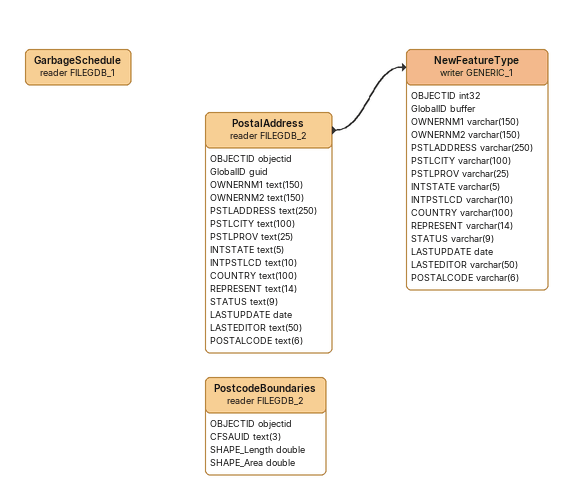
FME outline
GarbageSchedule (reader FILEGDB_1)
PostalAddress (reader FILEGDB_2)
    attributes: OBJECTID objectid, GlobalID guid, OWNERNM1 text(150), OWNERNM2 text(150), PSTLADDRESS text(250), PSTLCITY text(100), PSTLPROV text(25), INTSTATE text(5), INTPSTLCD text(10), COUNTRY text(100), REPRESENT text(14), STATUS text(9), LASTUPDATE date, LASTEDITOR text(50), POSTALCODE text(6)
    -> NewFeatureType (writer GENERIC_1)
NewFeatureType (writer GENERIC_1)
    attributes: OBJECTID int32, GlobalID buffer, OWNERNM1 varchar(150), OWNERNM2 varchar(150), PSTLADDRESS varchar(250), PSTLCITY varchar(100), PSTLPROV varchar(25), INTSTATE varchar(5), INTPSTLCD varchar(10), COUNTRY varchar(100), REPRESENT varchar(14), STATUS varchar(9), LASTUPDATE date, LASTEDITOR varchar(50), POSTALCODE varchar(6)
PostcodeBoundaries (reader FILEGDB_2)
    attributes: OBJECTID objectid, CFSAUID text(3), SHAPE_Length double, SHAPE_Area double
